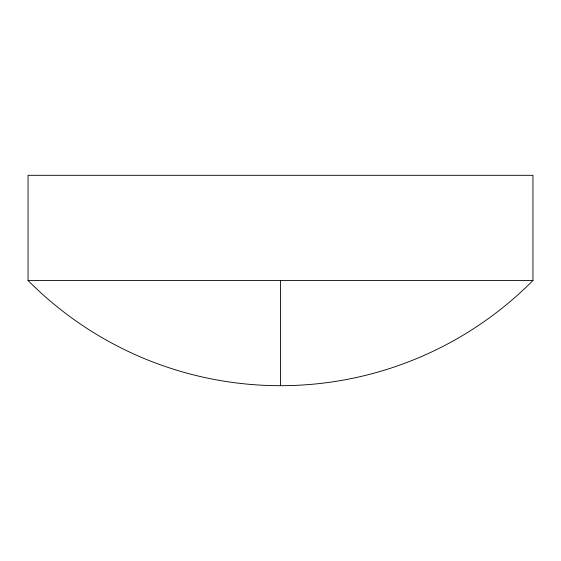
<?xml version="1.0" encoding="UTF-8"?>
<svg xmlns="http://www.w3.org/2000/svg" width="561" height="561" viewBox="0 0 561 561"><rect width="100%" height="100%" fill="white"/><g stroke="black" fill="none" stroke-linecap="round" stroke-linejoin="round"><path stroke-width="0.84" d="M28.05 280.5L532.95 280.5L532.95 175.312L28.05 175.312L28.05 280.5A355.534 355.534 0 0 0 532.95 280.5M280.5 280.5L280.5 385.688"/></g></svg>
